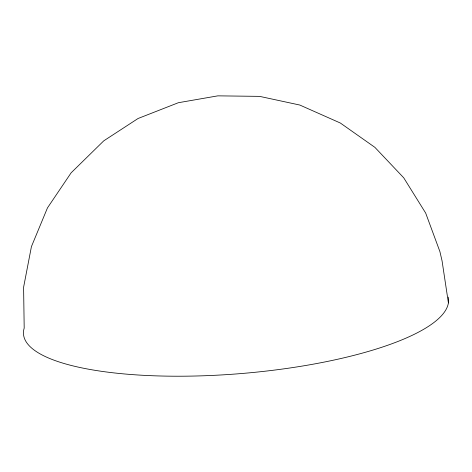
<?xml version="1.0" encoding="UTF-8"?>
<svg xmlns="http://www.w3.org/2000/svg" width="472" height="472" viewBox="0 0 472 472"><rect width="100%" height="100%" fill="white"/><g stroke="black" fill="none" stroke-linecap="round" stroke-linejoin="round"><path stroke-width="0.71" d="M448.4 302.9L442.063 260.868L439.898 251.576L425.673 213.067L403.725 177.808L374.886 147.347L340.33 123.015L299.82 105.044L259.576 96.365L217.857 95.851L178.381 102.713L138.06 118.496L103.751 140.845L71.113 172.84L47.465 207.898L31.429 246.596L23.6 287.241L24.19 328.111A213.232 57.071 -4.7 0 0 233.445 374.16A213.232 57.071 -4.7 0 0 448.211 297.142"/></g></svg>
